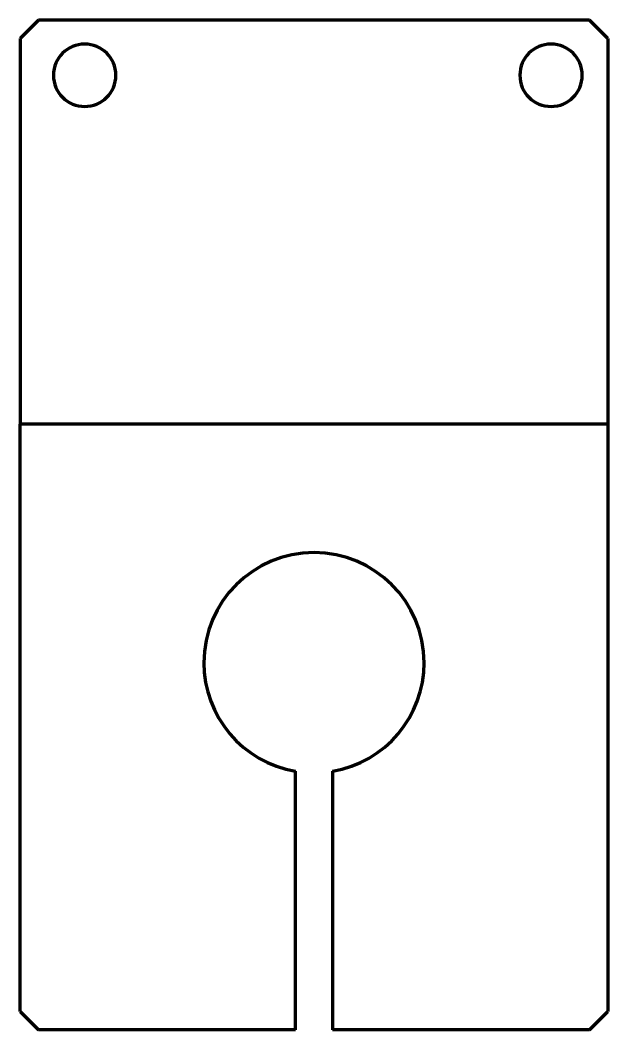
# Model space of a CAD drawing. Header units: millimetres. Extents: x 0 to 32, y -55 to 0.
import ezdxf

# ---------------------------------------------------------------- set-up
doc = ezdxf.new("R2010")
doc.units = ezdxf.units.MM
doc.layers.get('0').update_dxf_attribs({"color": 250, "linetype": 'CONTINUOUS', "lineweight": 100})

msp = doc.modelspace()

# ---------------------------------------------------------------- linework, layer by layer
for p, q in [((1.013, -0.013), (0.013, -1.013)), ((31.013, -0.013), (1.013, -0.013)), ((32.013, -1.013), (31.013, -0.013)), ((0.013, -1.013), (0.013, -22.013)), ((32.013, -1.013), (32.013, -22.013)), ((0.013, -54.013), (0.013, -22.013)), ((32.013, -22.013), (0.013, -22.013)), ((32.013, -22.013), (32.013, -54.013)), ((15.013, -55.013), (15.013, -40.929)), ((17.013, -40.929), (17.013, -55.013)), ((0.013, -54.013), (1.013, -55.013)), ((31.013, -55.013), (32.013, -54.013)), ((15.013, -55.013), (1.013, -55.013)), ((31.013, -55.013), (17.013, -55.013))]:
    msp.add_line(p, q)
for centre, radius, start, end in [((3.523, -3.013), 1.7, 0, 180), ((28.923, -3.013), 1.7, 0, 180), ((3.523, -3.013), 1.7, -180, 0), ((28.923, -3.013), 1.7, -180, 0), ((16.013, -35.013), 6, 0, 180), ((16.013, -35.013), 6, 180, 260.4059), ((16.013, -35.013), 6, -80.4059, 0)]:
    msp.add_arc(centre, radius, start, end)

doc.saveas('drawing.dxf')
